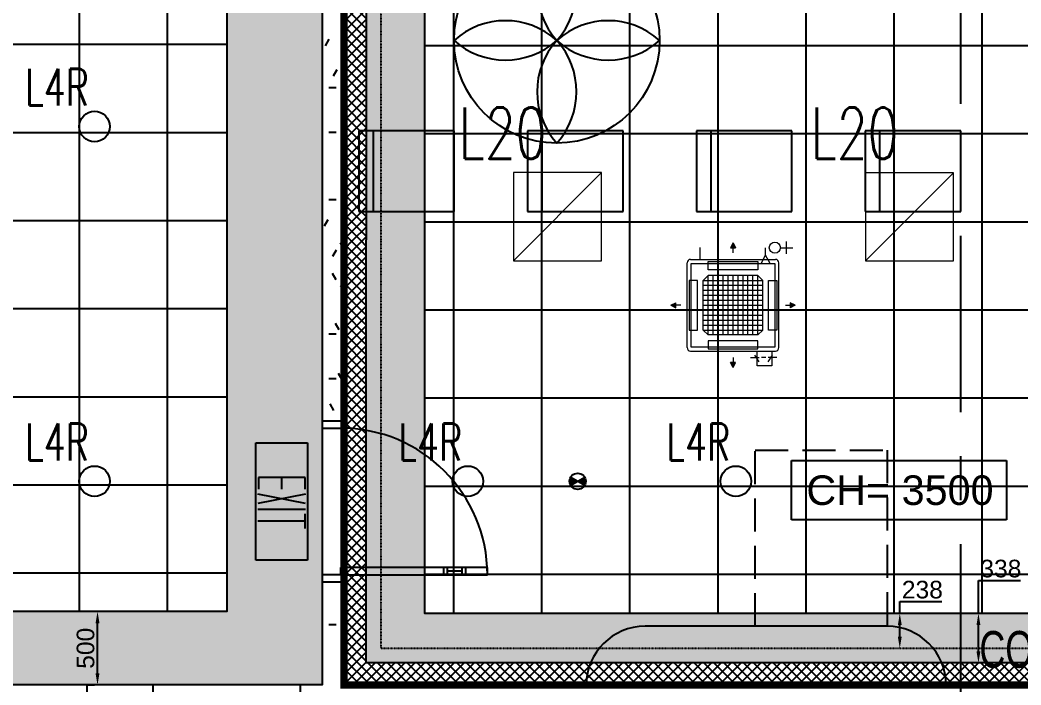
# Model space of a CAD drawing. Header units: millimetres. Extents: x -92759 to 184353, y -15225 to 86714.
# Drawn here: x -59541 to -52722, y 37841 to 42370 of the extents above; entities that cross this region are included whole.
import ezdxf

# ---------------------------------------------------------------- set-up
doc = ezdxf.new("R2010")
doc.units = ezdxf.units.MM
for name, pattern in [('Dash', [952.5, 476.25, -476.25]), ('HIDDEN', [0.375, 0.25, -0.125]), ('IDA - Grid Line', [2100, 1200, -300, 300, -300]), ('IDA - Hidden 065', [322.5, 225, -97.5])]:
    doc.linetypes.add(name, pattern=pattern)
doc.layers.get('Defpoints').update_dxf_attribs({"color": 8})
for name, color, linetype in [('0-1', 9, 'Continuous'), ('0-Motion Sensor', 1, 'Continuous'), ('A-_DETA----_E-2', 9, 'Continuous'), ('A-_DOOR----_E', 8, 'Continuous'), ('A-_FURT----_E-1', 8, 'Continuous'), ('A-_WALL----_H-1', 9, 'Continuous'), ('A-_WALLPRTN_E', 8, 'Continuous'), ('A-PATT-CONC', 8, 'Continuous'), ('AAG_Dimension', 7, 'Continuous'), ('E-_LITG _ CKT -DB', 1, 'HIDDEN'), ('E-FAN----E', 1, 'Continuous'), ('E-legend', 1, 'Continuous'), ('E-LIGHT----E', 1, 'Continuous'), ('HF', 7, 'Continuous'), ('HF Text', 7, 'Continuous'), ('HFI 02', 7, 'Continuous'), ('M-ACMV_FCU', 5, 'Continuous'), ('PDF_M-_ACON----_E-N', 7, 'Continuous')]:
    doc.layers.add(name, color=color, linetype=linetype)
for name, color, linetype, true_color in [('1599_FURN_RHH_BLK8 _NEW__1ST STY_dwg _2_-1', 7, 'Continuous', 0xaaaaaa), ('A-_DETA----_E-3', 1, 'IDA - Hidden 065', 0xff0000), ('A-_DETA----_E-4', 9, 'Continuous', 0x808080), ('A-_DETA----_E-8', 7, 'Continuous', 0xa5a5a5), ('A-_DETA----_ED-2', 1, 'Continuous', 0xff0000), ('E-_LIGT----_E', 1, 'Continuous', 0xff0000), ('S-_ANOTGRID_E-1', 9, 'IDA - Grid Line', 0x808080)]:
    doc.layers.add(name, color=color, linetype=linetype, true_color=true_color)
for name, color, linetype, lineweight in [('A--', 134, '500-1-RP', 25), ('HFI 9MM FPB', 94, 'Continuous', 5), ('M-ACMV_CDP', 190, 'DRAIN_PIPE', 25), ('M-ACMV_FCU-2', 86, 'Continuous', 9), ('M-ACMV_PWR', 1, 'REFRIGERANT', 25), ('M-ACMV_REF_PIPE', 134, '500-1-RP', 25), ('M-ACMV_VCD', 7, 'Continuous', 25)]:
    doc.layers.add(name, color=color, linetype=linetype, lineweight=lineweight)
doc.styles.add('Arial', font='arial.ttf')
doc.styles.add('Arial_4', font='arial.ttf', dxfattribs={"height": 1.8})
doc.styles.add('Simplex', font='simplex_.ttf', dxfattribs={"width": 0.7, "height": 450})
doc.styles.get("Standard").update_dxf_attribs({"font": 'arial.ttf'})
doc.linetypes.add('500-1-RP', pattern='A,0.75,-0.5,0.75,-0.5,0.75,-0.5,0.75,-1.7,["RP",Standard,S=1,R=0,X=-1,Y=-0.5],-1.7', length=7.9)
doc.linetypes.add('DRAIN_PIPE', pattern='A,0.5,-0.2,["D",Standard,S=0.1,R=0,X=-0.1,Y=-0.05],-0.25', length=0.95)
doc.linetypes.add('REFRIGERANT', pattern='A,15,-5.08,["R",Standard,S=2.54,R=0,X=-2.54,Y=-1.27],-5.08', length=25.16)
doc.dimstyles.get("Standard").update_dxf_attribs({"dimtxt": 0.18, "dimasz": 0.18, "dimexe": 0.18, "dimexo": 0.0625, "dimgap": 0.09, "dimtad": 0, "dimtih": 1, "dimtoh": 1, "dimdec": 4, "dimzin": 0, "dimdsep": 46, "dimtxsty": 'Standard', "dimcen": 0.09, "dimadec": 0, "dimazin": 0, "dimtfac": 1, "dimtdec": 4, "dimtofl": 0, "dimtmove": 0, "dimatfit": 3, "dimfxl": 1, "dimtolj": 1, "dimtzin": 0, "dimarcsym": 0})
pattern_1 = [(45, (-200000, 500000), (-33.67596, 33.67596), []), (135, (-200000, 500000), (-33.67596, -33.67596), [])]

# ---------------------------------------------------------------- blocks, each defined once
blk = doc.blocks.new('IDA - Exit Sign - IDA - Exit Sign - One Side-7541936-BLK8_RHH_1ST STOREY PLAN')
at = {"layer": 'A-_DETA----_ED-2'}
for p, q in [((-163.9, -115.1), (-163.9, -432.5)), ((-83.9, -115.1), (-163.9, -115.1)), ((-48.9, -112.8), (14, -437.8)), ((14, -112.8), (-48.9, -437.8)), ((55.1, -112.8), (55.1, -437.8)), ((185.1, -115.3), (85.1, -115.3)), ((135.1, -115.3), (135.1, -437.8)), ((-83.9, -275), (-163.9, -275)), ((-163.9, -432.5), (-83.9, -432.5))]:
    blk.add_line(p, q, dxfattribs=at)
at = {"layer": 'E-_LIGT----_E'}
for p, q in [((-400, -450), (-400, -100)), ((-400, -100), (400, -100)), ((400, -100), (400, -450)), ((400, -450), (-400, -450))]:
    blk.add_line(p, q, dxfattribs=at)
blk = doc.blocks.new('IDA - F - Single - Swing - VP1 - 1100L X 2200H - TD-04 VP-10486399-BLK8_RHH_1ST STOREY PLAN')
at = {"layer": 'A-_DOOR----_E'}
for p, q in [((500, 1050.8), (450, 1050.8)), ((450, 1050.8), (450, 50.8)), ((500, 50.8), (500, 1050.8)), ((450, 900.8), (500, 900.8)), ((450, 875.8), (500, 875.8)), ((475, 875.8), (475, 775.8)), ((450, 775.8), (500, 775.8)), ((450, 750.8), (500, 750.8)), ((-500, 75), (-550, 75)), ((-500, -75), (-500, 75)), ((550, 75), (500, 75)), ((450, 50.8), (500, 50.8)), ((500, 50.8), (500, -75)), ((-550, -75), (-500, -75)), ((500, -75), (550, -75))]:
    blk.add_line(p, q, dxfattribs=at)
blk.add_arc((500, 50.8), 1000, 90, 180, dxfattribs=at)
blk = doc.blocks.new('IDA - F - Single - Swing1 - 1100L X 2200H -TD-03-10510367-BLK8_RHH_1ST STOREY PLAN')
at = {"layer": 'A-_DOOR----_E'}
for p, q in [((500, 1075), (450, 1075)), ((450, 1075), (450, 75)), ((500, 75), (500, 1075)), ((-500, 75), (-550, 75)), ((-500, -75), (-500, 75)), ((450, 75), (500, 75)), ((550, 75), (500, 75)), ((500, 75), (500, -75)), ((-550, -75), (-500, -75)), ((500, -75), (550, -75))]:
    blk.add_line(p, q, dxfattribs=at)
blk.add_arc((500, 75), 1000, 90, 180, dxfattribs=at)
blk = doc.blocks.new('IDA - F - Single - Swing1 - 1100L X 2200H -TD-03-10510365-BLK8_RHH_1ST STOREY PLAN')
at = {"layer": 'A-_DOOR----_E'}
for p, q in [((-550, 75), (-500, 75)), ((-500, 75), (-500, -75)), ((500, 75), (550, 75)), ((500, -75), (500, 75)), ((-500, -75), (-550, -75)), ((450, -75), (500, -75)), ((450, -1075), (450, -75)), ((500, -75), (500, -1075)), ((550, -75), (500, -75)), ((500, -1075), (450, -1075))]:
    blk.add_line(p, q, dxfattribs=at)
blk.add_arc((500, -75), 1000, 180, 270, dxfattribs=at)
blk = doc.blocks.new('1599_FURN_RHH_BLK8 _NEW__1ST STY_dwg _2_-10346281-BLK8_RHH_1ST STOREY PLAN')
at = {"layer": 'A-_DETA----_E-2'}
for p, q in [((-21755.1, -37725), (-21755.1, -38275)), ((-21105.1, -37725), (-21755.1, -37725)), ((-21755.1, -37725), (-21755.1, -38275)), ((-21105.1, -37725), (-21755.1, -37725)), ((-21755.1, -37725), (-21755.1, -38275)), ((-21105.1, -37725), (-21755.1, -37725)), ((-21655.1, -38275), (-21655.1, -37725)), ((-21655.1, -38275), (-21655.1, -37725)), ((-21655.1, -38275), (-21655.1, -37725)), ((-21105.1, -38275), (-21105.1, -37725)), ((-21105.1, -38275), (-21105.1, -37725)), ((-21105.1, -38275), (-21105.1, -37725)), ((-20605.1, -37725), (-20605.1, -38275)), ((-19955.1, -37725), (-20605.1, -37725)), ((-20605.1, -37725), (-20605.1, -38275)), ((-19955.1, -37725), (-20605.1, -37725)), ((-20605.1, -37725), (-20605.1, -38275)), ((-19955.1, -37725), (-20605.1, -37725)), ((-20505.1, -38275), (-20505.1, -37725)), ((-20505.1, -38275), (-20505.1, -37725)), ((-20505.1, -38275), (-20505.1, -37725)), ((-19955.1, -38275), (-19955.1, -37725)), ((-19955.1, -38275), (-19955.1, -37725)), ((-19955.1, -38275), (-19955.1, -37725)), ((-19455.1, -37725), (-19455.1, -38275)), ((-18805.1, -37725), (-19455.1, -37725)), ((-19455.1, -37725), (-19455.1, -38275)), ((-18805.1, -37725), (-19455.1, -37725)), ((-19455.1, -37725), (-19455.1, -38275)), ((-18805.1, -37725), (-19455.1, -37725)), ((-19355.1, -38275), (-19355.1, -37725)), ((-19355.1, -38275), (-19355.1, -37725)), ((-19355.1, -38275), (-19355.1, -37725)), ((-18805.1, -38275), (-18805.1, -37725)), ((-18805.1, -38275), (-18805.1, -37725)), ((-18805.1, -38275), (-18805.1, -37725)), ((-18305.1, -37725), (-18305.1, -38275)), ((-17655.1, -37725), (-18305.1, -37725)), ((-18305.1, -37725), (-18305.1, -38275)), ((-17655.1, -37725), (-18305.1, -37725)), ((-18305.1, -37725), (-18305.1, -38275)), ((-17655.1, -37725), (-18305.1, -37725)), ((-18205.1, -38275), (-18205.1, -37725)), ((-18205.1, -38275), (-18205.1, -37725)), ((-18205.1, -38275), (-18205.1, -37725)), ((-17655.1, -38275), (-17655.1, -37725)), ((-17655.1, -38275), (-17655.1, -37725)), ((-17655.1, -38275), (-17655.1, -37725)), ((-21755.1, -38275), (-21105.1, -38275)), ((-21755.1, -38275), (-21105.1, -38275)), ((-21755.1, -38275), (-21105.1, -38275)), ((-20605.1, -38275), (-19955.1, -38275)), ((-20605.1, -38275), (-19955.1, -38275)), ((-20605.1, -38275), (-19955.1, -38275)), ((-19455.1, -38275), (-18805.1, -38275)), ((-19455.1, -38275), (-18805.1, -38275)), ((-19455.1, -38275), (-18805.1, -38275)), ((-18305.1, -38275), (-17655.1, -38275)), ((-18305.1, -38275), (-17655.1, -38275)), ((-18305.1, -38275), (-17655.1, -38275))]:
    blk.add_line(p, q, dxfattribs=at)
blk = doc.blocks.new('A$Cb2bf8f38')
at = {"layer": 'A-_WALL----_H-1'}
h = blk.add_hatch(dxfattribs=at)
h.set_pattern_fill('FP_1', color=256, style=0, pattern_type=2)
h.set_pattern_definition([(0, (-11870.95, 40538.29), (609.6, 152.4), [50.292, -406.908, 50.292, -406.908, -2438.4]), (0, (-11870.95, 40538.29), (609.6, 152.4), [-914.4, 50.292, -864.108, 50.292, -406.908, -1066.8]), (0, (-11870.95, 40538.29), (609.6, 152.4), [-2286, 50.292, -254.508, 50.292, -711.708]), (120, (-11642.35, 40614.49), (-436.7823, 451.7291), [50.292, -406.908, 50.292, -406.908, -2438.4]), (120, (-11642.35, 40614.49), (-436.7823, 451.7291), [-914.4, 50.292, -864.108, 50.292, -406.908, -1066.8]), (120, (-11642.35, 40614.49), (-436.7823, 451.7291), [-2286, 50.292, -254.508, 50.292, -711.708]), (240, (-11566.15, 40919.29), (-172.8177, -604.1291), [50.292, -406.908, 50.292, -406.908, -2438.4]), (240, (-11566.15, 40919.29), (-172.8177, -604.1291), [-914.4, 50.292, -864.108, 50.292, -406.908, -1066.8]), (240, (-11566.15, 40919.29), (-172.8177, -604.1291), [-2286, 50.292, -254.508, 50.292, -711.708])])
h.paths.add_polyline_path([(-14475, 5300), (-14400, 5300), (-14400, 6000), (-14550, 6000), (-14550, 5300)])
h.paths.add_polyline_path([(-14400, 7100), (-14400, 14675), (-14550, 14675), (-14550, 7100), (-14475, 7100)])
h.paths.add_polyline_path([(-14400, 15775), (-14400, 15875), (-14550, 15875), (-14550, 15775), (-14475, 15775)])
at = {"layer": 'A-_DETA----_E-3'}
for p, q in [((-11600, 5700), (-11600, 6900)), ((-11600, 6900), (-10700, 6900)), ((-10700, 6900), (-10700, 5700)), ((-10700, 5700), (-11600, 5700))]:
    blk.add_line(p, q, dxfattribs=at)
at = {"layer": 'A-_DETA----_E-4'}
for p, q in [((-14300, 9075), (-14300, 8525)), ((-13650, 9075), (-14300, 9075)), ((-14200, 8525), (-14200, 9075)), ((-13650, 8525), (-13650, 9075)), ((-13150, 9075), (-13150, 8525)), ((-12500, 9075), (-13150, 9075)), ((-13050, 8525), (-13050, 9075)), ((-12500, 8525), (-12500, 9075)), ((-12000, 9075), (-12000, 8525)), ((-11350, 9075), (-12000, 9075)), ((-11900, 8525), (-11900, 9075)), ((-11350, 8525), (-11350, 9075)), ((-10850, 9075), (-10850, 8525)), ((-10200, 9075), (-10850, 9075)), ((-10750, 8525), (-10750, 9075)), ((-10200, 8525), (-10200, 9075)), ((-14300, 8525), (-13650, 8525)), ((-13150, 8525), (-12500, 8525)), ((-12000, 8525), (-11350, 8525)), ((-10850, 8525), (-10200, 8525))]:
    blk.add_line(p, q, dxfattribs=at)
at = {"layer": 'A-_DETA----_E-8'}
blk.add_line((-10700, 5700), (-12350, 5700), dxfattribs=at)
for centre, start, end in [((-12350, 5300), 90, 180), ((-10700, 5300), 0, 90)]:
    blk.add_arc(centre, 400, start, end, dxfattribs=at)
at = {"layer": 'A-_WALLPRTN_E'}
for p, q in [((-14550, 14675), (-14550, 7100)), ((-14400, 7100), (-14400, 14675)), ((-14550, 7100), (-14400, 7100)), ((-14550, 6000), (-14550, 5300)), ((-14400, 6000), (-14550, 6000)), ((-14400, 5300), (-14400, 6000))]:
    blk.add_line(p, q, dxfattribs=at)
at = {"layer": 'S-_ANOTGRID_E-1'}
blk.add_line((-10200, -20141.4), (-10200, 53272.8), dxfattribs=at)
at = {"layer": '1599_FURN_RHH_BLK8 _NEW__1ST STY_dwg _2_-1'}
blk.add_blockref('1599_FURN_RHH_BLK8 _NEW__1ST STY_dwg _2_-10346281-BLK8_RHH_1ST STOREY PLAN', (7455.1, 46800), dxfattribs=at)
at = {"layer": 'A-_DOOR----_E'}
for name, p, rotation in [('IDA - F - Single - Swing - VP1 - 1100L X 2200H - TD-04 VP-10486399-BLK8_RHH_1ST STOREY PLAN', (-14475, 6550), 269.9999999999999), ('IDA - F - Single - Swing1 - 1100L X 2200H -TD-03-10510367-BLK8_RHH_1ST STOREY PLAN', (-15200, 5225), 180)]:
    blk.add_blockref(name, p, dxfattribs=dict(at, rotation=rotation))
blk.add_blockref('IDA - F - Single - Swing1 - 1100L X 2200H -TD-03-10510365-BLK8_RHH_1ST STOREY PLAN', (-16650, 5225), dxfattribs=at)
at = {"layer": 'A-_FURT----_E-1', "rotation": 270.0000000000008}
blk.add_blockref('IDA - Exit Sign - IDA - Exit Sign - One Side-7541936-BLK8_RHH_1ST STOREY PLAN', (-14550.4, 6550), dxfattribs=at)
blk = doc.blocks.new('*D592')
at = {"layer": 'AAG_Dimension', "color": 0, "lineweight": -2, "transparency": 16777216}
for p, q in [((-4178.6, 465261.7), (-4208.9, 465261.7)), ((-4208.8, 464841.7), (-4208.8, 465181.7)), ((-4178.6, 464761.7), (-4208.9, 464761.7))]:
    blk.add_line(p, q, dxfattribs=at)
at = {"layer": 'AAG_Dimension', "color": 0, "transparency": 16777216}
for points in [[(-4222.1, 465181.7), (-4195.4, 465181.7), (-4208.8, 465261.7)], [(-4222.1, 464841.7), (-4195.4, 464841.7), (-4208.8, 464761.7)]]:
    blk.add_solid(points, dxfattribs=at)
at = {"layer": 'Defpoints', "color": 0, "transparency": 16777216}
for p in [(-4208.8, 465261.7), (-4178.6, 465261.7), (-4178.6, 464761.7)]:
    blk.add_point(p, dxfattribs=at)
at = {"layer": 'AAG_Dimension', "color": 152, "true_color": 0x2776bb, "transparency": 16777216, "insert": (-4290, 465011.7), "char_height": 120, "attachment_point": 5, "rotation": 90, "style": 'Arial'}
blk.add_mtext('\\A1;500', dxfattribs=at)
blk = doc.blocks.new('*D668')
at = {"layer": 'Defpoints', "color": 0, "transparency": 16777216}
for p in [(1791.8, 465249.2), (1791.8, 465249.2), (1791.8, 464911.7)]:
    blk.add_point(p, dxfattribs=at)
at = {"layer": 'HFI 02', "color": 0, "lineweight": -2, "transparency": 16777216}
for p, q in [((1791.8, 465249.2), (1791.8, 465472.7)), ((1791.8, 465472.7), (2077.1, 465472.7)), ((1791.7, 465249.2), (1791.6, 465249.2)), ((1791.8, 464991.7), (1791.8, 465169.2)), ((1791.9, 464911.7), (1792, 464911.7))]:
    blk.add_line(p, q, dxfattribs=at)
at = {"layer": 'HFI 02', "color": 0, "transparency": 16777216}
for points in [[(1778.5, 465169.2), (1805.1, 465169.2), (1791.8, 465249.2)], [(1778.5, 464991.7), (1805.1, 464991.7), (1791.8, 464911.7)]]:
    blk.add_solid(points, dxfattribs=at)
at = {"layer": 'HFI 02', "color": 152, "true_color": 0x2776bb, "transparency": 16777216, "insert": (1944.4, 465554), "char_height": 120, "attachment_point": 5, "style": 'Arial'}
blk.add_mtext('\\A1;338', dxfattribs=at)
blk = doc.blocks.new('*D669')
at = {"layer": 'Defpoints', "color": 0, "transparency": 16777216}
for p in [(1256, 465249.2), (1256.2, 465249.2), (1255.6, 465011.7)]:
    blk.add_point(p, dxfattribs=at)
at = {"layer": 'HFI 02', "color": 0, "lineweight": -2, "transparency": 16777216}
for p, q in [((1256, 465249.2), (1256, 465329.2)), ((1256, 465329.2), (1543.4, 465329.2)), ((1256.1, 465249.2), (1255.8, 465249.2)), ((1256, 465091.7), (1256, 465169.2)), ((1255.7, 465011.7), (1256.2, 465011.7))]:
    blk.add_line(p, q, dxfattribs=at)
at = {"layer": 'HFI 02', "color": 0, "transparency": 16777216}
for points in [[(1242.7, 465169.2), (1269.3, 465169.2), (1256, 465249.2)], [(1242.7, 465091.7), (1269.3, 465091.7), (1256, 465011.7)]]:
    blk.add_solid(points, dxfattribs=at)
at = {"layer": 'HFI 02', "color": 152, "true_color": 0x2776bb, "transparency": 16777216, "insert": (1409.7, 465410.5), "char_height": 120, "attachment_point": 5, "style": 'Arial'}
blk.add_mtext('\\A1;238', dxfattribs=at)
blk = doc.blocks.new('A$C020d881d')
at = {"layer": 'E-legend', "lineweight": 25}
blk.add_circle((818.7, 172), 103.8, dxfattribs=at)
at = {"layer": 'E-legend', "lineweight": 25, "style": 'Simplex', "width": 0.7}
blk.add_text('L4R', height=250, dxfattribs=at).set_placement((345.2, 314.3))
blk = doc.blocks.new('Motion Sensor')
at = {"layer": 'E-legend', "lineweight": 25}
h = blk.add_hatch(color=256, dxfattribs=at)
h.dxf.hatch_style = 1
h.paths.add_polyline_path([(10021, -17121.6), (9973.3, -17094.1, 0.131652), (9965.9, -17121.6, 0.131652), (9973.3, -17149.1)])
h = blk.add_hatch(color=256, dxfattribs=at)
h.dxf.hatch_style = 1
h.paths.add_polyline_path([(10068.6, -17094.1), (10021, -17121.6), (10068.6, -17149.1, 0.131652), (10076, -17121.6, 0.131652)])
for p, q in [((9973.3, -17094.1), (10068.6, -17149.1)), ((9973.3, -17149.1), (10068.6, -17094.1))]:
    blk.add_line(p, q, dxfattribs=at)
blk.add_circle((10021, -17121.6), 55, dxfattribs=at)
blk = doc.blocks.new('L20')
at = {"layer": 'E-LIGHT----E', "lineweight": 5}
blk.add_line((-300, -300), (300, 300), dxfattribs=at)
blk.add_lwpolyline([(-300, -300), (300, -300), (300, 300), (-300, 300)], close=True, dxfattribs=at)
at = {"layer": 'E-LIGHT----E', "lineweight": 5, "style": 'Simplex', "width": 0.7}
blk.add_text('L20', height=350, dxfattribs=at).set_placement((-673.7, 394.3))
blk = doc.blocks.new('DC FAN')
at = {"layer": 'E-FAN----E', "color": 1}
blk.add_circle((-15.2, 10.5), 700, dxfattribs=at)
for centre, start, end in [((373.9, 360.5), 138.02826, 221.97174), ((-404.3, 360.5), 318.02826, 41.97174), ((-365.2, -378.6), 48.02826, 131.97174), ((334.8, -378.6), 48.02826, 131.97174), ((-365.2, 399.6), 228.02826, 311.97174), ((373.9, -339.5), 138.02826, 221.97174), ((-404.3, -339.5), 318.02826, 41.97174), ((334.8, 399.6), 228.02826, 311.97174)]:
    blk.add_arc(centre, 523.4, start, end, dxfattribs=at)
at = {"layer": 'E-FAN----E', "color": 1, "style": 'Arial'}
blk.add_text('D', height=342.1, dxfattribs=at).set_placement((-757.5, 624.8))
blk = doc.blocks.new('EL_B8_L1_R4')
at = {"color": 6, "linetype": 'HIDDEN', "ltscale": 40, "const_width": 50}
blk.add_lwpolyline([(13092.9, -27358.3), (13092.9, -43108.3), (10382.9, -43108.3), (10382.9, -42358.3), (6692.9, -42358.3), (6692.9, -42758.3), (2092.9, -42758.3), (2092.9, -35258.3), (-3607.1, -35258.3), (-3607.1, -24683.3), (4692.9, -24683.3), (4692.9, -34658.3), (10992.9, -34658.3), (10992.9, -14008.3), (2242.9, -14008.3), (2242.9, -2458.3), (-3957.1, -2458.3), (-3957.1, -58.3), (842.9, -58.3), (842.9, 3691.7), (2342.9, 3691.7), (2342.9, -58.3), (13092.9, -58.3), (13092.9, -12058.3)], dxfattribs=at)
at = {"layer": '0-Motion Sensor'}
blk.add_blockref('Motion Sensor', (-12037.2, -16749.2), dxfattribs=at)
at = {"layer": 'E-_LITG _ CKT -DB', "ltscale": 0.5}
for p in [(-6125.7, -31626.8), (-6125.7, -34042.8), (-3582.8, -34042.8), (-1757.4, -34042.8)]:
    blk.add_blockref('A$C020d881d', p, dxfattribs=at)
at = {"layer": 'E-FAN----E', "color": 1, "linetype": 'Continuous'}
blk.add_blockref('DC FAN', (-2143.2, -30878.4), dxfattribs=at)
at = {"layer": 'E-legend', "color": 0}
for p in [(-2153.5, -32068.7), (243.5, -32069.8)]:
    blk.add_blockref('L20', p, dxfattribs=at)
at = {"color": 6, "linetype": 'HIDDEN', "ltscale": 40, "style": 'Arial', "width": 0.7}
blk.add_text('COVE LIGHT', height=250, rotation=0.06266, dxfattribs=at).set_placement((720.2, -35141))
blk = doc.blocks.new('A$C7208cd76')
at = {"layer": 'M-ACMV_FCU', "lineweight": 5}
h = blk.add_hatch(color=256, dxfattribs=at)
h.dxf.hatch_style = 1
h.paths.add_polyline_path([(0, 424.1), (-17, 390.2), (17, 390.2)])
h = blk.add_hatch(color=256, dxfattribs=at)
h.dxf.hatch_style = 1
h.paths.add_polyline_path([(-424.1, 0), (-390.2, -17), (-390.2, 17)])
h = blk.add_hatch(color=256, dxfattribs=at)
h.dxf.hatch_style = 1
h.paths.add_polyline_path([(424.1, 0), (390.2, 17), (390.2, -17)])
h = blk.add_hatch(color=256, dxfattribs=at)
h.dxf.hatch_style = 1
h.paths.add_polyline_path([(0, -424.1), (17, -390.2), (-17, -390.2)])
for p, q in [((0, 424.1), (-17, 390.2)), ((0, 424.1), (17, 390.2)), ((-17, 390.2), (17, 390.2)), ((0, 356.2), (0, 390.2)), ((-312.5, 288.8), (-312.5, -288.8)), ((288.8, 312.5), (-288.8, 312.5)), ((288.9, 312.6), (288.9, 312.6)), ((312.5, 288.8), (312.5, -288.8)), ((312.6, 288.9), (312.6, 288.9)), ((-202.6, 169.6), (-169.6, 202.6)), ((-202.6, 169.6), (-202.6, -169.6)), ((202.6, 169.6), (-202.6, 169.6)), ((-169.6, 202.6), (169.6, 202.6)), ((-169.6, 202.6), (-169.6, -202.6)), ((-135.7, 202.6), (-135.7, -202.6)), ((-101.8, 202.6), (-101.8, -202.6)), ((-67.9, 202.6), (-67.9, -202.6)), ((-33.9, 202.6), (-33.9, -202.6)), ((0, 202.6), (0, -202.6)), ((33.9, 202.6), (33.9, -202.6)), ((67.9, 202.6), (67.9, -202.6)), ((101.8, 202.6), (101.8, -202.6)), ((135.7, 202.6), (135.7, -202.6)), ((169.6, 202.6), (202.6, 169.6)), ((169.6, 202.6), (169.6, -202.6)), ((202.6, 169.6), (202.6, -169.6)), ((202.6, 135.7), (-202.6, 135.7)), ((202.6, 101.8), (-202.6, 101.8)), ((-424.1, 0), (-390.2, 17)), ((-424.1, 0), (-390.2, -17)), ((-390.2, -17), (-390.2, 17)), ((-356.2, 0), (-390.2, 0)), ((202.6, 67.9), (-202.6, 67.9)), ((202.6, 33.9), (-202.6, 33.9)), ((202.6, 0), (-202.6, 0)), ((356.2, 0), (390.2, 0)), ((390.2, 17), (390.2, -17)), ((424.1, 0), (390.2, 17)), ((424.1, 0), (390.2, -17)), ((202.6, -33.9), (-202.6, -33.9)), ((202.6, -67.9), (-202.6, -67.9)), ((202.6, -101.8), (-202.6, -101.8)), ((202.6, -135.7), (-202.6, -135.7)), ((-169.6, -202.6), (-202.6, -169.6)), ((202.6, -169.6), (-202.6, -169.6)), ((-169.6, -202.6), (169.6, -202.6)), ((169.6, -202.6), (202.6, -169.6)), ((288.8, -312.5), (-288.8, -312.5)), ((17, -390.2), (-17, -390.2)), ((0, -424.1), (-17, -390.2)), ((0, -356.2), (0, -390.2)), ((0, -424.1), (17, -390.2))]:
    blk.add_line(p, q, dxfattribs=at)
for points in [[(285, 285), (285, -285), (-285, -285), (-285, 285)], [(-169.6, 241.6), (169.6, 241.6), (169.6, 297.9), (-169.6, 297.9)], [(-241.6, 169.6), (-241.6, -169.6), (-297.9, -169.6), (-297.9, 169.6)], [(241.6, 169.6), (241.6, -169.6), (297.9, -169.6), (297.9, 169.6)], [(-169.6, -241.6), (169.6, -241.6), (169.6, -297.9), (-169.6, -297.9)]]:
    blk.add_lwpolyline(points, close=True, dxfattribs=at)
for centre, start, end in [((-288.8, 288.8), 90, 180), ((288.8, 288.8), 0, 90), ((-288.8, -288.8), 180, 270), ((288.8, -288.8), 270, 0)]:
    blk.add_arc(centre, 23.7, start, end, dxfattribs=at)
blk = doc.blocks.new('A$C49267d6b')
at = {"layer": 'PDF_M-_ACON----_E-N', "lineweight": 0}
for p, q in [((0, 127), (0, 76.2)), ((-25.4, 76.2), (12.7, 101.6)), ((0, 63.5), (0, 38.1)), ((-25.4, 25.4), (12.7, 0)), ((0, -25.4), (0, 25.4))]:
    blk.add_line(p, q, dxfattribs=at)
blk = doc.blocks.new('A$C81577ca4')
at = {"layer": 'A--', "lineweight": 0, "ltscale": 0.75}
for p, q in [((-36, -125), (-86, -125)), ((19, -95), (-36, -125)), ((19, -155), (-36, -125))]:
    blk.add_line(p, q, dxfattribs=at)
blk = doc.blocks.new('SSO')
at = {"layer": 'M-ACMV_PWR', "linetype": 'ByBlock', "lineweight": 5}
for p, q in [((1064770.3, 20778.3), (1064770.3, 20878.3)), ((1064820.3, 20828.3), (1064720.3, 20828.3))]:
    blk.add_line(p, q, dxfattribs=at)
blk.add_circle((1064770.3, 20733.6), 44.6, dxfattribs=at)
blk.add_circle((1064770.3, 20733.6), 44.6, dxfattribs=at)
blk = doc.blocks.new('FCU-2_mini cassette')
at = {"layer": 'M-ACMV_CDP', "lineweight": 5}
blk.add_line((240311.9, -39528.1), (240311.9, -39608.6), dxfattribs=at)
at = {"layer": 'M-ACMV_VCD', "lineweight": 5}
blk.add_lwpolyline([(239824.1, -38903.1), (239824.1, -38803.1), (239924.1, -38803.1), (239924.1, -38903.1)], close=True, dxfattribs=at)
at = {"layer": 'M-ACMV_FCU', "lineweight": 5}
blk.add_blockref('A$C7208cd76', (240087.3, -39215.6), dxfattribs=at)
at = {"layer": 'M-ACMV_PWR', "color": 1, "linetype": 'ByBlock', "lineweight": 5, "xscale": 0.8500000000000222, "yscale": 0.8500000000000222, "zscale": 0.8500000000000222, "rotation": 90}
blk.add_blockref('SSO', (257426.2, -944662.3), dxfattribs=at)
at = {"layer": 'M-ACMV_REF_PIPE', "lineweight": 5, "rotation": 90}
blk.add_blockref('A$C81577ca4', (239740.3, -39519.6), dxfattribs=at)
at = {"layer": 'M-ACMV_VCD', "lineweight": 5, "xscale": -1.181061443391948, "yscale": 1.181061443391948, "zscale": 1.181061443391948, "rotation": 90}
blk.add_blockref('A$C49267d6b', (239939.1, -38860.6), dxfattribs=at)
blk = doc.blocks.new('ACMV_B8L1_R9')
at = {"layer": 'M-ACMV_FCU-2', "rotation": 180}
blk.add_blockref('FCU-2_mini cassette', (475206.5, -108742.5), dxfattribs=at)
blk = doc.blocks.new('RCP_B8L1')
at = {"layer": 'A-PATT-CONC'}
h = blk.add_hatch(dxfattribs=at)
h.set_pattern_fill('ANSI37', color=256, scale=189, angle=45)
h.set_pattern_definition([(90, (-3329.05, 499461.7), (-600.075, 0), []), (180, (-3329.05, 499461.7), (-6e-14, -600.075), [])])
h.paths.add_polyline_path([(-5129.04966, 499461.70958), (-3329.04966, 499461.70958), (-3329.04966, 465261.70958), (-5129.04966, 465261.70958), (-5129.04966, 497661.70958)])
h = blk.add_hatch(dxfattribs=at)
h.set_pattern_fill('ANSI37', color=256, scale=15)
h.set_pattern_definition(pattern_1)
h.paths.add_polyline_path([(12070.95033, 486011.70958), (12220.95033, 486011.70958), (12220.95033, 465211.72398), (5620.95034, 465211.72398), (5620.95034, 475186.70967), (-2379.04966, 475186.70967), (-2379.04966, 467793.20229), (-2529.04966, 467793.20229), (-2529.04966, 475336.70967), (5770.95034, 475336.70967), (5770.95034, 465361.72398), (12070.95033, 465361.72398)])
h = blk.add_hatch(dxfattribs=at)
h.set_pattern_fill('ANSI37', color=256, scale=189, angle=45)
h.set_pattern_definition([(90, (5220.95, 465249.2), (-600.075, 0), []), (180, (5220.95, 465249.2), (-6e-14, -600.075), [])])
h.paths.add_polyline_path([(-1979.04966, 474849.20967), (5220.95034, 474849.20967), (5220.95034, 465249.22398), (-1979.04966, 465249.22398)])
h = blk.add_hatch(dxfattribs=at)
h.set_pattern_fill('ANSI37', color=256, scale=15)
h.set_pattern_definition(pattern_1)
h.paths.add_polyline_path([(-2529.04966, 467793.20229), (-2529.04966, 464761.70958), (3170.94439, 464761.70958), (3170.94439, 457211.70958), (7770.95034, 457211.70958), (7770.95034, 457661.70958), (11460.95032, 457661.70958), (11460.95032, 456911.7134), (14170.95033, 456911.7134), (14170.95033, 472661.70958), (14020.95033, 472661.70958), (14020.95033, 457061.70958), (11610.95032, 457061.70958), (11610.95032, 457811.70958), (7620.95034, 457811.70958), (7620.95034, 457361.70958), (3320.94439, 457361.70958), (3320.94439, 464911.70958), (-2379.04966, 464911.70958), (-2379.04966, 467793.20229)])
at = {"layer": 'HFI 9MM FPB'}
h = blk.add_hatch(dxfattribs=at)
h.set_pattern_fill('ANSI33', color=256, scale=50)
h.paths.add_polyline_path([(3420.95034, 503711.71507), (3420.95034, 499961.70958), (14170.95033, 499961.70958), (14170.95033, 498786.70958), (14170.95033, 496961.70958), (14620.95033, 496961.70958), (14620.95033, 495861.70958), (14170.95033, 495861.70958), (14170.95033, 487961.70958), (14770.95033, 487961.70958), (14770.95033, 488411.70958), (17420.95033, 488411.70958), (17420.95033, 489484.4), (17420.95033, 489561.70958), (19070.95033, 489561.70958), (19070.95033, 488561.70958), (18870.95033, 488561.70958), (18870.95033, 487961.70958), (19070.95033, 487961.70958), (19070.95033, 485386.70958), (15770.95033, 485386.70958), (15770.95033, 486036.70958), (14170.95033, 486036.70958), (14170.95033, 474361.70958), (16695.95033, 474361.70958), (16695.95033, 472561.70958), (14827.95033, 472561.70958), (14827.95033, 472661.70958), (14170.95033, 472661.70958), (14170.95033, 456911.7134), (11460.95032, 456911.7134), (11460.95032, 457661.70958), (7770.95034, 457661.70958), (7770.95034, 457211.70958), (3170.94439, 457211.70958), (3170.94439, 464761.70958), (-2529.04966, 464761.70958), (-2529.04966, 475336.70958), (5770.95034, 475336.70958), (5770.95034, 465361.70958), (12071.95033, 465361.70958), (12071.95033, 486011.70958), (3321.95033, 486011.70958), (3321.95033, 497561.70958), (-2879.04966, 497561.70958), (-2879.04966, 499961.70958), (1920.95034, 499961.70958), (1920.95034, 503711.71507), (2120.95034, 503711.71507)])
h.paths.add_polyline_path([(13420.95033, 497861.70958), (13420.95033, 457661.70958), (12820.95033, 457661.70958), (12820.95033, 497861.70958), (-2178.96619, 497861.70958), (-2178.96619, 499661.70958), (13420.95033, 499661.70958)], flags=16)
h.paths.add_polyline_path([(12070.95033, 496961.70958), (3671.95033, 496961.70959), (3671.95033, 486161.70959), (12070.95033, 486161.70958)], flags=16)
h.paths.add_polyline_path([(15120.95033, 488099.20958), (15120.95033, 486299.20958), (16320.95033, 486299.20958), (16320.95033, 485699.20958), (18720.95033, 485699.20958), (18720.95033, 488099.20958)], flags=16)
h.paths.add_polyline_path([(8070.95034, 463261.70958), (11870.95034, 463261.70958), (11870.95034, 459461.70958), (8070.95034, 459461.70958)], flags=0)
h.paths.add_polyline_path([(7920.95034, 463411.70958), (12020.95034, 463411.70958), (12020.95034, 459311.70958), (7920.95034, 459311.70958)], flags=16)
h.paths.add_polyline_path([(-1979.04966, 474849.20967), (5220.95034, 474849.20967), (5220.95034, 465249.22398), (-1979.04966, 465249.22398)], flags=16)
h.paths.add_polyline_path([(-2529.04966, 467793.20229), (-2529.04966, 464761.70958), (3170.94439, 464761.70958), (3170.94439, 457211.70958), (7770.95034, 457211.70958), (7770.95034, 457661.70958), (11460.95032, 457661.70958), (11460.95032, 456911.7134), (14170.95033, 456911.7134), (14170.95033, 472661.70958), (14020.95033, 472661.70958), (14020.95033, 457061.70958), (11610.95032, 457061.70958), (11610.95032, 457811.70958), (7620.95034, 457811.70958), (7620.95034, 457361.70958), (3320.94439, 457361.70958), (3320.94439, 464911.70958), (-2379.04966, 464911.70958), (-2379.04966, 467793.20229), (-2379.04966, 475186.70967), (5620.95034, 475186.70967), (5620.95034, 465211.72398), (12220.95033, 465211.72398), (12220.95033, 486011.70958), (12070.95033, 486011.70958), (12070.95033, 465361.72398), (5770.95034, 465361.72398), (5770.95034, 475336.70967), (-2529.04966, 475336.70967)], flags=16)
h = blk.add_hatch(dxfattribs=at)
h.set_pattern_fill('ANSI33', color=256, scale=50)
h.set_pattern_definition([(45, (-300000, 500000), (-224.5064, 224.5064), []), (45, (-299775.5, 500000), (-224.5064, 224.5064), [158.75, -79.375])])
h.paths.add_polyline_path([(-5429.05312, 464761.70958), (-5429.05312, 497561.70958), (-6479.04966, 497561.70958), (-6479.04966, 499961.70958), (-3029.04966, 499961.70958), (-3029.05312, 482711.70958), (-2429.04966, 482711.70958), (-2429.04966, 481511.70958), (-3029.04966, 481511.70958), (-3029.04966, 475336.70967), (-2679.04966, 475336.70967), (-2679.04966, 464761.70958)])
h.paths.add_polyline_path([(-5129.04966, 499461.70958), (-3329.04966, 499461.70958), (-3329.04966, 465261.70958), (-5129.04966, 465261.70958), (-5129.04966, 497661.70958)], flags=16)
at = {"layer": 'HF'}
for points in [[(-2529.04966, 464761.70958), (-2529.04966, 475336.70958), (5770.95034, 475336.70958), (5770.95034, 465361.70958), (12071.95033, 465361.70958), (12071.95033, 486011.70958), (3321.95033, 486011.70958), (3321.95033, 497561.70958)], [(-2529.04966, 467793.20229), (-2529.04966, 475336.70967), (5770.95034, 475336.70967), (5770.95034, 465361.72398), (12070.95033, 465361.72398), (12070.95033, 486011.70958), (12220.95033, 486011.70958), (12220.95033, 465211.72398), (5620.95034, 465211.72398), (5620.95034, 475186.70967), (-2379.04966, 475186.70967), (-2379.04966, 467793.20229)], [(-2529.04966, 467793.20229), (-2529.04966, 464761.70958), (3170.94439, 464761.70958), (3170.94439, 457211.70958), (7770.95034, 457211.70958), (7770.95034, 457661.70958), (11460.95032, 457661.70958), (11460.95032, 456911.7134), (14170.95033, 456911.7134), (14170.95033, 472661.70958), (14020.95033, 472661.70958), (14020.95033, 457061.70958), (11610.95032, 457061.70958), (11610.95032, 457811.70958), (7620.95034, 457811.70958), (7620.95034, 457361.70958), (3320.94439, 457361.70958), (3320.94439, 464911.70958), (-2379.04966, 464911.70958), (-2379.04966, 467793.20229)]]:
    blk.add_lwpolyline(points, dxfattribs=at)
for points in [[(-5429.05312, 464761.70958), (-5429.05312, 497561.70958), (-6479.04966, 497561.70958), (-6479.04966, 499961.70958), (-3029.04966, 499961.70958), (-3029.05312, 482711.70958), (-2429.04966, 482711.70958), (-2429.04966, 481511.70958), (-3029.04966, 481511.70958), (-3029.04966, 475336.70967), (-2679.04966, 475336.70967), (-2679.04966, 464761.70958)], [(-5129.04966, 499461.70958), (-3329.04966, 499461.70958), (-3329.04966, 465261.70958), (-5129.04966, 465261.70958), (-5129.04966, 497661.70958)], [(-1979.04966, 474849.20967), (5220.95034, 474849.20967), (5220.95034, 465249.22398), (-1979.04966, 465249.22398)]]:
    blk.add_lwpolyline(points, close=True, dxfattribs=at)
at = {"layer": 'HF', "linetype": 'Dash', "ltscale": 0.0005}
blk.add_lwpolyline([(12220.95033, 486011.70958), (12320.95033, 486011.70958), (12320.95033, 465111.72398), (5520.95034, 465111.72398), (5520.95034, 475086.70967), (-2279.04966, 475086.70967), (-2279.04966, 467793.20229), (-2279.04966, 465011.70958), (3420.94439, 465011.70958), (3420.94439, 457461.70958), (7520.95034, 457461.70958), (7520.95034, 457911.70958), (11710.95032, 457911.70958), (11710.95032, 457161.70958), (13920.95033, 457161.70958), (13920.95033, 472661.70958), (14020.95033, 472661.70958)], dxfattribs=at)
at = {"layer": 'HF Text', "insert": (619.67546, 466189.33271), "char_height": 201.462343, "width": 1263.3462081, "attachment_point": 1, "style": 'Arial_4', "bg_fill": 16, "box_fill_scale": 1.5, "bg_fill_color": 256, "bg_fill_transparency": 0}
blk.add_mtext('CH= 3500', dxfattribs=at)
at = {"layer": 'AAG_Dimension'}
dim = blk.add_linear_dim(base=(-4208.76376, 465261.70958), p1=(-4178.56776, 464761.70958), p2=(-4178.56776, 465261.70958), angle=90, dimstyle='Standard', dxfattribs=at)
dim.commit()
dim.dimension.update_dxf_attribs({"geometry": '*D592', "text_midpoint": (-4290.03252, 465011.70958)})
at = {"layer": 'HFI 02'}
dim = blk.add_linear_dim(base=(1791.80144, 465249.22398), p1=(1791.80144, 464911.70958), p2=(1791.80144, 465249.22398), angle=90, dimstyle='Standard', dxfattribs=at)
dim.commit()
dim.dimension.update_dxf_attribs({"geometry": '*D668', "text_midpoint": (1944.4481, 465472.67455), "dimtype": 128})
dim = blk.add_linear_dim(base=(1256.00901, 465249.22398), p1=(1255.62901, 465011.70958), p2=(1256.18901, 465249.22398), angle=90, dimstyle='Standard', dxfattribs=at)
dim.commit()
dim.dimension.update_dxf_attribs({"geometry": '*D669', "text_midpoint": (1409.71979, 465410.53367)})

msp = doc.modelspace()

# ---------------------------------------------------------------- block references
at = {"layer": '0-1'}
msp.add_blockref('A$Cb2bf8f38', (-42933, 32541.2), dxfattribs=at)

# ---------------------------------------------------------------- next in the draw order: block references
at = {"color": 0}
msp.add_blockref('EL_B8_L1_R4', (-53725.9, 73099.6), dxfattribs=at)
at = {"layer": 'A-PATT-CONC', "color": 152, "true_color": 0x2776bb}
msp.add_blockref('RCP_B8L1', (-54804, -426920.5), dxfattribs=at)

# ---------------------------------------------------------------- next in the draw order: block references
at = {"layer": 'M-ACMV_FCU', "color": 5}
msp.add_blockref('ACMV_B8L1_R9', (-289803, 109954.6), dxfattribs=at)

doc.saveas('drawing.dxf')
